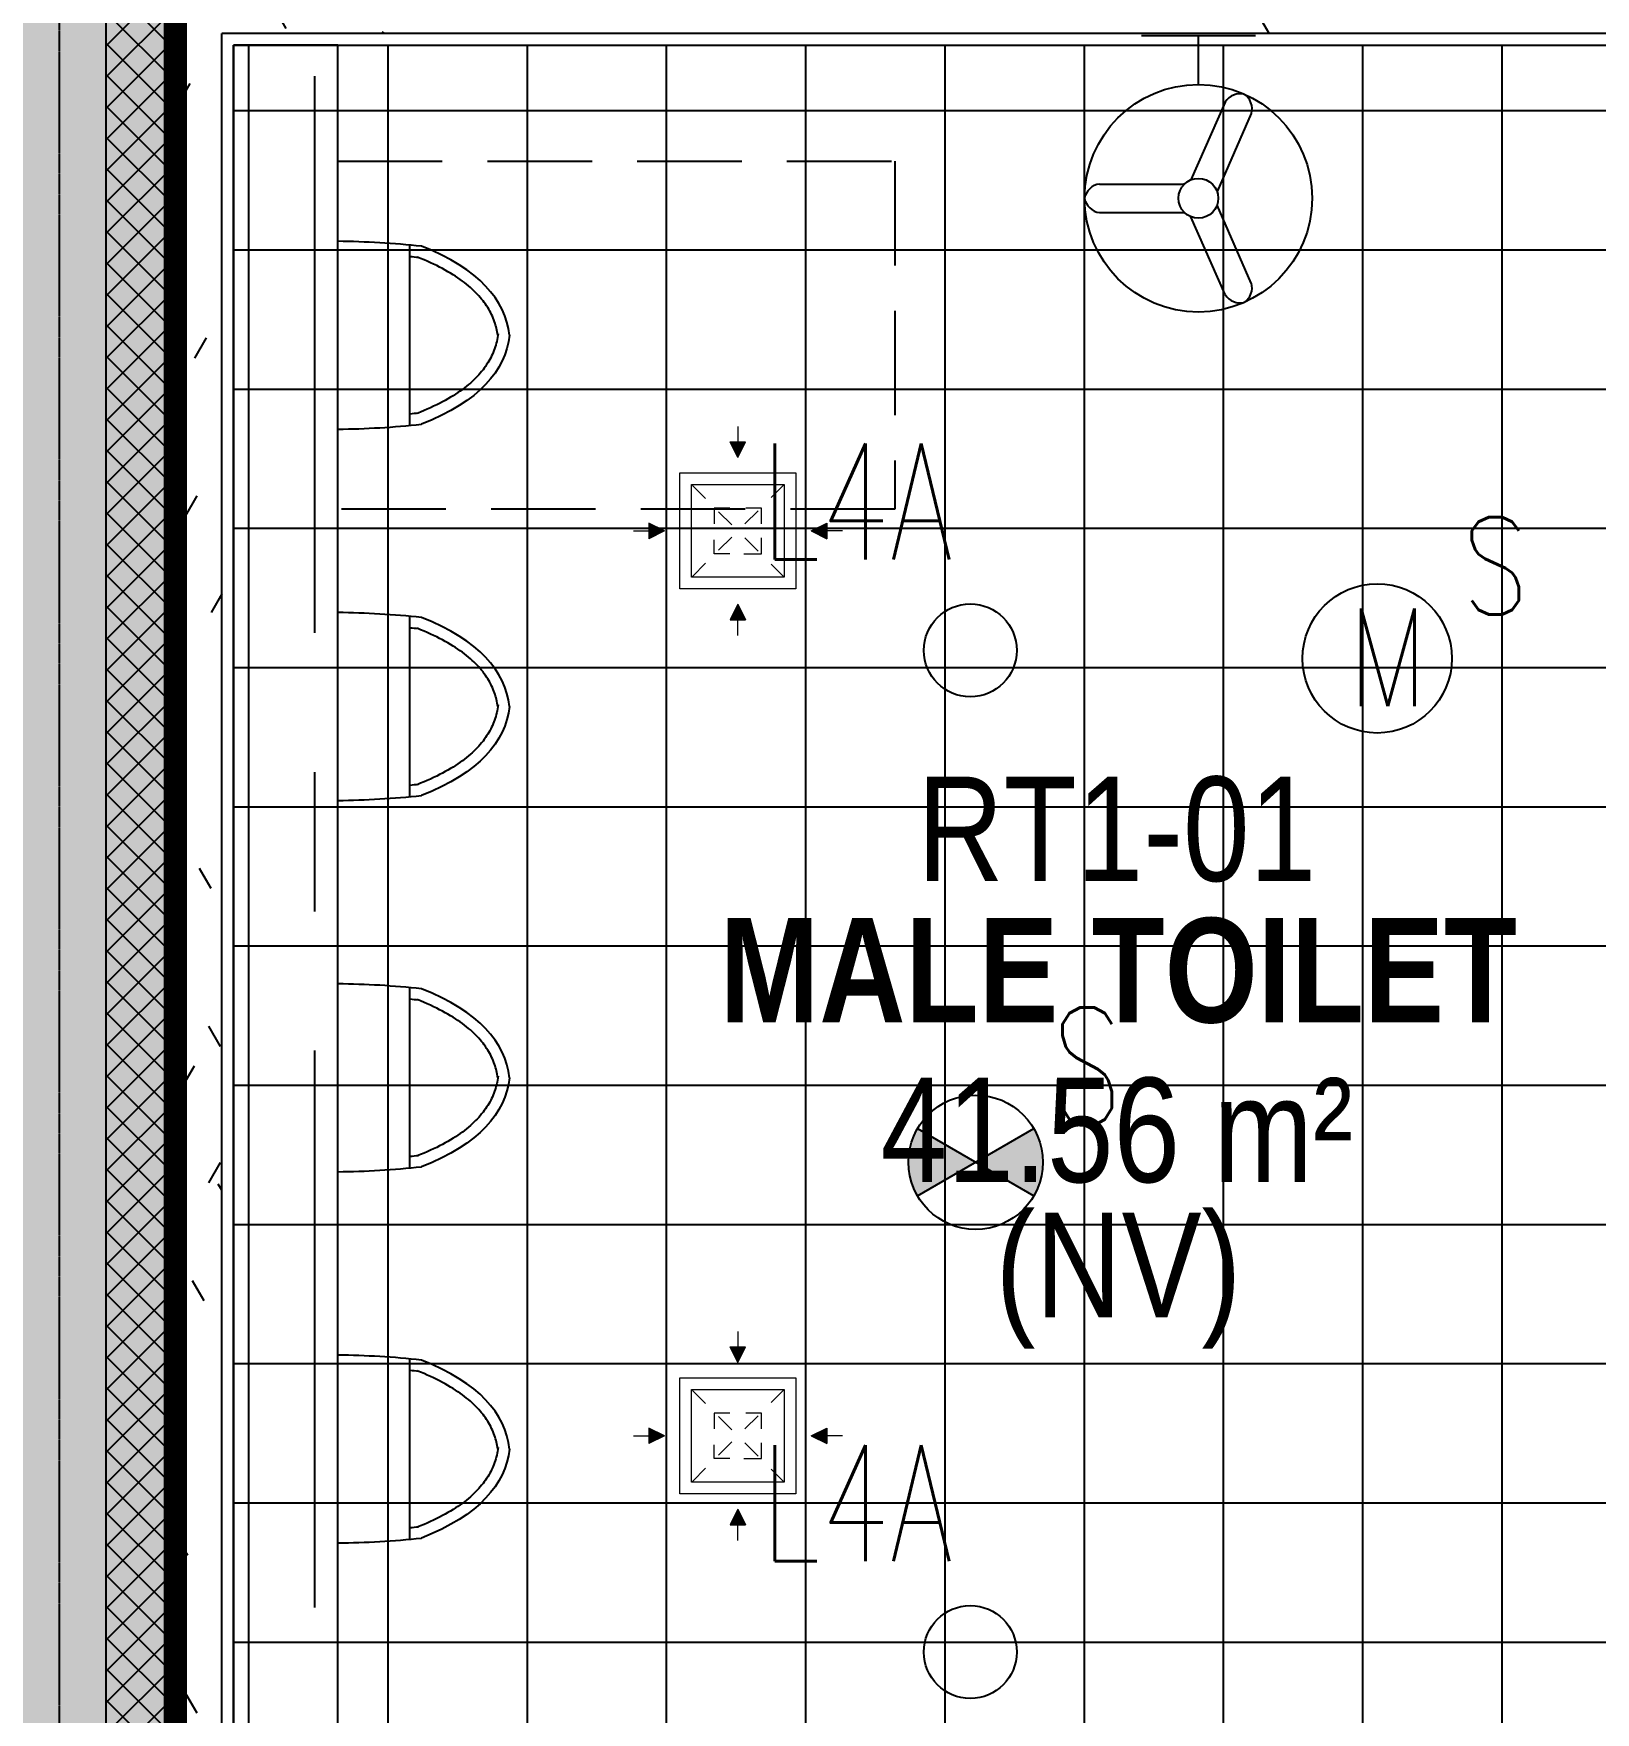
# Model space of a CAD drawing. Header units: millimetres. Extents: x -92759 to 184353, y -15225 to 86714.
# Drawn here: x -40939 to -37574, y 54174 to 57791 of the extents above; entities that cross this region are included whole.
import ezdxf

# ---------------------------------------------------------------- set-up
doc = ezdxf.new("R2010")
doc.units = ezdxf.units.MM
for name, pattern in [('Aligning Line', [3.2004, 1.6002, -1.6002]), ('Dash', [952.5, 476.25, -476.25]), ('HIDDEN', [0.375, 0.25, -0.125]), ('IDA - Grid Line', [2100, 1200, -300, 300, -300]), ('IDA - Hidden 065', [322.5, 225, -97.5])]:
    doc.linetypes.add(name, pattern=pattern)
for name, color, linetype in [('0-1', 9, 'Continuous'), ('A-_DETA----_E-2', 9, 'Continuous'), ('A-_FLORPATT_H-1', 9, 'Continuous'), ('A-_ROOMNAME_A', 8, 'Continuous'), ('A-_WALL----_E', 8, 'Continuous'), ('A-_WALL----_H-1', 9, 'Continuous'), ('A-_WALLPRTN_E', 8, 'Continuous'), ('A-PATT-CONC', 8, 'Continuous'), ('E-_LITG _ CKT -DB', 1, 'HIDDEN'), ('E-legend', 1, 'Continuous'), ('HF', 7, 'Continuous'), ('M-ACMV_FCU', 5, 'Continuous')]:
    doc.layers.add(name, color=color, linetype=linetype)
for name, color, linetype, true_color in [('A-_DETA----_E-3', 1, 'IDA - Hidden 065', 0xff0000), ('A-_DETA----_E-6', 7, 'Continuous', 0x969696), ('S-_ANOTGRID_E-1', 9, 'IDA - Grid Line', 0x808080)]:
    doc.layers.add(name, color=color, linetype=linetype, true_color=true_color)
doc.layers.add('HFI 9MM FPB', color=94, linetype='Continuous', lineweight=5)
doc.layers.add('M-ACMV_EAG', color=7, linetype='Continuous', lineweight=25, true_color=0x999900)
doc.styles.add('Arial Narrow_2', font='ARIALN.TTF', dxfattribs={"height": 225})
doc.styles.add('Arial Narrow_B_1', font='ARIALNB.TTF', dxfattribs={"height": 300})
doc.styles.add('Simplex', font='simplex_.ttf', dxfattribs={"width": 0.7, "height": 450})
doc.styles.add('T3', font='simplex.shx', dxfattribs={"width": 0.7, "height": 300})
pattern_1 = [(0, (-11870.95, 40538.29), (609.6, 152.4), [50.292, -406.908, 50.292, -406.908, -2438.4]), (0, (-11870.95, 40538.29), (609.6, 152.4), [-914.4, 50.292, -864.108, 50.292, -406.908, -1066.8]), (0, (-11870.95, 40538.29), (609.6, 152.4), [-2286, 50.292, -254.508, 50.292, -711.708]), (120, (-11642.35, 40614.49), (-436.7823, 451.7291), [50.292, -406.908, 50.292, -406.908, -2438.4]), (120, (-11642.35, 40614.49), (-436.7823, 451.7291), [-914.4, 50.292, -864.108, 50.292, -406.908, -1066.8]), (120, (-11642.35, 40614.49), (-436.7823, 451.7291), [-2286, 50.292, -254.508, 50.292, -711.708]), (240, (-11566.15, 40919.29), (-172.8177, -604.1291), [50.292, -406.908, 50.292, -406.908, -2438.4]), (240, (-11566.15, 40919.29), (-172.8177, -604.1291), [-914.4, 50.292, -864.108, 50.292, -406.908, -1066.8]), (240, (-11566.15, 40919.29), (-172.8177, -604.1291), [-2286, 50.292, -254.508, 50.292, -711.708])]

# ---------------------------------------------------------------- blocks, each defined once
blk = doc.blocks.new('A$Cb2bf8f38')
at = {"layer": 'A-_FLORPATT_H-1'}
h = blk.add_hatch(dxfattribs=at)
h.set_pattern_fill('FP_5', color=256, style=0, pattern_type=2)
h.set_pattern_definition([(270, (4525, 18025), (300, 2e-14), []), (0, (4525, 18025), (0, 300), [])])
h.paths.add_polyline_path([(4825, 13225), (5782.3, 13225), (5782.3, 13228), (5785.5, 13228), (5787, 13263), (5787.6, 13262), (5789.6, 13264.1), (5790.2, 13264.5), (5788.2, 13268.3), (5787.4, 13269), (5789.5, 13274.2), (5791.4, 13275), (5796.2, 13277.6), (5796.5, 13278.9), (5796.2, 13282), (5793.2, 13283.4), (5798.3, 13285.4), (5800, 13283.4), (5801.6, 13278.9), (5810.9, 13285.4), (5817.3, 13288), (5818.3, 13286.9), (5825, 13289.5), (5825, 13290), (6058.2, 13290), (6064, 13339.2), (6074.6, 13341.1), (6227.5, 13342), (6331.4, 13340.8), (6336.4, 13338.1), (6338.2, 13332.5), (6341.8, 13290), (6860, 13290), (6860, 13491), (6656.6, 13492.6), (6652.1, 13492.3), (6650.6, 13491.9), (6634.6, 13492.6), (6629.8, 13490.8), (6628.4, 13491.9), (6619.8, 13490.8), (6365.3, 13492.6), (6332.7, 13501), (6313.9, 13508.8), (6291.4, 13521.5), (6274.5, 13534.2), (6258.7, 13549.2), (6244.5, 13566.4), (6232.4, 13585.2), (6222.8, 13604.9), (6215.8, 13625.2), (6212.1, 13640.8), (6209.8, 13653.7), (6209.1, 13684.3), (6212.1, 13710), (6218, 13732.9), (6225.4, 13751.9), (6235.9, 13771.7), (6248.5, 13789.8), (6263.2, 13806.3), (6277.8, 13819.3), (6294.5, 13831.3), (6313.9, 13842), (6332, 13849.5), (6354.7, 13856), (6378.9, 13859.6), (6467.2, 13859.8), (6643.3, 13858.2), (6643.3, 13857), (6670.1, 13858.5), (6860, 13859), (6861.5, 13950), (6862, 13950), (6862, 13957.7), (6862, 13959), (6866.6, 13964.3), (6883, 13985.4), (6885.6, 13985.5), (6887.1, 13986), (6892.3, 13988), (6893.3, 13986.9), (6900, 13989.5), (6900, 13990), (6947, 13990), (6947, 13992.7), (6950, 13992.7), (6950, 14018.2), (6942, 14018.2), (6942, 14034), (6892, 14034), (6892, 14050), (6098.3, 14051.6), (6091.5, 14054.6), (6087.7, 14059.6), (6087.3, 14062.2), (6089.6, 14070.2), (6089.6, 14071.5), (6089.2, 14073.4), (6093, 14077), (6096.9, 14078.9), (6102.8, 14079.8), (6148, 14080), (6892, 14080), (6892, 14096), (6942, 14096), (6942, 14111.8), (6950, 14111.8), (6950, 14125), (7175, 14125), (7175, 16075), (4825, 16075), (4825, 13351.6)])
h.paths.add_polyline_path([(5825, 13262), (5825, 13264.4), (5820.1, 13262.8)])
h.paths.add_polyline_path([(5835.6, 13225), (6049.3, 13225), (6052.8, 13228.5), (6055.4, 13260), (5825, 13260.5), (5825, 13262), (5819.3, 13260), (5814.5, 13254.4), (5814.5, 13250), (5815.1, 13228), (5817.7, 13228), (5817.7, 13225), (5825, 13225)])
h.paths.add_polyline_path([(6875, 13225), (6950, 13225), (6950, 13257.3), (6947, 13257.3), (6947, 13260), (6344.6, 13258.6), (6347.7, 13228), (6350.7, 13225), (6661.6, 13225)])
h.paths.add_polyline_path([(5813.2, 13259.6), (5814.6, 13260.5), (5813.2, 13260)])
h.paths.add_polyline_path([(5825, 13267.5), (5824.6, 13270.9), (5822.5, 13269)])
h.paths.add_polyline_path([(5788.2, 13274.2), (5789.6, 13280.7), (5790.2, 13277.4), (5788.6, 13274.9)])
h.paths.add_polyline_path([(5805.4, 13281.1), (5806.9, 13281.7), (5804.7, 13281.2)])
h.paths.add_polyline_path([(6888.7, 13288.7), (6947, 13290), (6947, 13292.7), (6950, 13292.7), (6950, 13491.2), (6890, 13490.6), (6888.7, 13288.7)])
h.paths.add_polyline_path([(6106.3, 13341), (6086.6, 13341.5), (6099, 13341.1)])
h.paths.add_polyline_path([(6950, 13491.2), (6950, 13491.7), (6938, 13491.7)])
h.paths.add_polyline_path([(6750, 13857.5), (6750, 13858.3), (6750, 13857.5)])
h.paths.add_polyline_path([(6900, 13962), (6900, 13964.4), (6895.1, 13962.8)])
h.paths.add_polyline_path([(6887.2, 13954.9), (6888, 13959.5), (6889.5, 13960.7), (6886.7, 13963.1), (6884.6, 13957.9), (6885.9, 13955.2), (6886.7, 13955)])
h.paths.add_polyline_path([(6888, 13950), (6886.6, 13953), (6887.2, 13950), (6888, 13950)])
h.paths.add_polyline_path([(6910.9, 13858.6), (6950, 13859.8), (6950, 13957.3), (6947, 13957.3), (6947, 13960), (6900, 13960.5), (6900, 13962), (6894.3, 13960), (6889.5, 13954.3), (6889.7, 13950), (6890, 13950), (6890.1, 13859), (6910.6, 13858.6)])
h.paths.add_polyline_path([(6879.3, 13950), (6882.5, 13950), (6880.5, 13953.3), (6878.9, 13950)])
h.paths.add_polyline_path([(6900, 13967.5), (6900, 13971.1), (6897.5, 13969)])
h.paths.add_polyline_path([(6881.9, 13980.8), (6880.7, 13982.1), (6881.6, 13980.9)])
h.paths.add_polyline_path([(6092.6, 14062.2), (6090.6, 14065), (6089.6, 14066.2), (6087.8, 14065), (6091.8, 14062.7)])
h.paths.add_polyline_path([(4675, 15025), (4675, 16075), (2425, 16075), (2425, 15025), (2550, 15025), (2550, 16025), (2600, 16025), (2600, 15025), (4329.4, 15025)])
h.paths.add_polyline_path([(4800, 16075), (4800, 16100), (4700, 16100), (4700, 16075)])
h.paths.add_polyline_path([(5884.2, 16225), (7175, 16225), (7175, 18475), (5375, 18475), (5375, 18625), (7175, 18625), (7175, 19475), (6975, 19475), (6975, 20125), (7175, 20125), (7175, 23125), (5375, 23125), (5375, 23275), (7175, 23275), (7175, 25225), (2425, 25225), (2425, 20125), (2925, 20125), (2925, 19475), (2425, 19475), (2425, 17725), (3750, 17725), (3750, 17575), (2425, 17575), (2425, 16402), (3461, 16402), (3461, 16357), (2425, 16357), (2425, 16225), (5400, 16225)])
at = {"layer": 'A-_WALL----_H-1'}
h = blk.add_hatch(dxfattribs=at)
h.set_pattern_fill('FP_1', color=256, style=0, pattern_type=2)
h.set_pattern_definition(pattern_1)
h.paths.add_polyline_path([(2300, 25250), (7200, 25250), (7200, 25400), (2300, 25400)])
h = blk.add_hatch(dxfattribs=at)
h.set_pattern_fill('FP_1', color=256, style=0, pattern_type=2)
h.set_pattern_definition(pattern_1)
h.paths.add_polyline_path([(2300, 15000), (2400, 15000), (2400, 16325), (2300, 16325), (2300, 15025)])
h.paths.add_polyline_path([(2300, 17425), (2400, 17425), (2400, 19500), (2300, 19500), (2300, 18514.6)])
h.paths.add_polyline_path([(2400, 20100), (2400, 25250), (2300, 25250), (2300, 20100)])
at = {"layer": 'A-_DETA----_E-2'}
for p, q in [((2650, 25225), (2425, 25225)), ((2425, 25225), (2425, 20125)), ((2650, 25225), (2425, 25225)), ((2425, 25225), (2425, 20125)), ((2650, 25225), (2425, 25225)), ((2425, 25225), (2425, 20125)), ((2650, 20125), (2650, 25225)), ((2650, 20125), (2650, 25225)), ((2650, 20125), (2650, 25225)), ((2650, 20100), (2650, 25100)), ((2650, 24397.6), (2650, 24802.4)), ((2650, 24397.6), (2650, 24802.4)), ((2650, 24397.6), (2650, 24802.4)), ((2805, 24405.7), (2805, 24794.3)), ((2805, 24405.7), (2805, 24794.3)), ((2805, 24405.7), (2805, 24794.3)), ((2650, 23597.6), (2650, 24002.4)), ((2650, 23597.6), (2650, 24002.4)), ((2650, 23597.6), (2650, 24002.4)), ((2805, 23605.7), (2805, 23994.3)), ((2805, 23605.7), (2805, 23994.3)), ((2805, 23605.7), (2805, 23994.3)), ((2650, 22797.6), (2650, 23202.4)), ((2650, 22797.6), (2650, 23202.4)), ((2650, 22797.6), (2650, 23202.4)), ((2805, 22805.7), (2805, 23194.3)), ((2805, 22805.7), (2805, 23194.3)), ((2805, 22805.7), (2805, 23194.3)), ((2650, 21997.6), (2650, 22402.4)), ((2650, 21997.6), (2650, 22402.4)), ((2650, 21997.6), (2650, 22402.4)), ((2805, 22005.7), (2805, 22394.3)), ((2805, 22005.7), (2805, 22394.3)), ((2805, 22005.7), (2805, 22394.3))]:
    blk.add_line(p, q, dxfattribs=at)
for centre, radius, start, end in [((2629.4, 22924.9), 1877.6, 83.8664, 89.3707), ((2629.4, 22924.9), 1877.6, 83.8664, 89.3707), ((2629.4, 22924.9), 1877.6, 83.8664, 89.3707), ((2629.4, 22924.9), 1852.6, 83.9718, 84.5605), ((2629.4, 22924.9), 1852.6, 83.9718, 84.5605), ((2629.4, 22924.9), 1852.6, 83.9718, 84.5605), ((2629.4, 26275.1), 1852.6, 275.4395, 276.0282), ((2629.4, 26275.1), 1852.6, 275.4395, 276.0282), ((2629.4, 26275.1), 1852.6, 275.4395, 276.0282), ((2629.4, 26275.1), 1877.6, 270.6293, 276.1336), ((2629.4, 26275.1), 1877.6, 270.6293, 276.1336), ((2629.4, 26275.1), 1877.6, 270.6293, 276.1336), ((2629.4, 22124.9), 1877.6, 83.8664, 89.3707), ((2629.4, 22124.9), 1877.6, 83.8664, 89.3707), ((2629.4, 22124.9), 1877.6, 83.8664, 89.3707), ((2629.4, 22124.9), 1852.6, 83.9718, 84.5605), ((2629.4, 22124.9), 1852.6, 83.9718, 84.5605), ((2629.4, 22124.9), 1852.6, 83.9718, 84.5605), ((2629.4, 25475.1), 1852.6, 275.4395, 276.0282), ((2629.4, 25475.1), 1852.6, 275.4395, 276.0282), ((2629.4, 25475.1), 1852.6, 275.4395, 276.0282), ((2629.4, 25475.1), 1877.6, 270.6293, 276.1336), ((2629.4, 25475.1), 1877.6, 270.6293, 276.1336), ((2629.4, 25475.1), 1877.6, 270.6293, 276.1336), ((2629.4, 21324.9), 1877.6, 83.8664, 89.3707), ((2629.4, 21324.9), 1877.6, 83.8664, 89.3707), ((2629.4, 21324.9), 1877.6, 83.8664, 89.3707), ((2629.4, 21324.9), 1852.6, 83.9718, 84.5605), ((2629.4, 21324.9), 1852.6, 83.9718, 84.5605), ((2629.4, 21324.9), 1852.6, 83.9718, 84.5605), ((2629.4, 24675.1), 1852.6, 275.4395, 276.0282), ((2629.4, 24675.1), 1852.6, 275.4395, 276.0282), ((2629.4, 24675.1), 1852.6, 275.4395, 276.0282), ((2629.4, 24675.1), 1877.6, 270.6293, 276.1336), ((2629.4, 24675.1), 1877.6, 270.6293, 276.1336), ((2629.4, 24675.1), 1877.6, 270.6293, 276.1336), ((2629.4, 20524.9), 1877.6, 83.8664, 89.3707), ((2629.4, 20524.9), 1877.6, 83.8664, 89.3707), ((2629.4, 20524.9), 1877.6, 83.8664, 89.3707), ((2629.4, 20524.9), 1852.6, 83.9718, 84.5605), ((2629.4, 20524.9), 1852.6, 83.9718, 84.5605), ((2629.4, 20524.9), 1852.6, 83.9718, 84.5605), ((2629.4, 23875.1), 1852.6, 275.4395, 276.0282), ((2629.4, 23875.1), 1852.6, 275.4395, 276.0282), ((2629.4, 23875.1), 1852.6, 275.4395, 276.0282), ((2629.4, 23875.1), 1877.6, 270.6293, 276.1336), ((2629.4, 23875.1), 1877.6, 270.6293, 276.1336), ((2629.4, 23875.1), 1877.6, 270.6293, 276.1336)]:
    blk.add_arc(centre, radius, start, end, dxfattribs=at)
for points in [[(3020, 24600), (3009.5, 24677), (2956.1, 24741.9), (2830, 24791.8)], [(3020, 24600), (3009.5, 24677), (2956.1, 24741.9), (2830, 24791.8)], [(3020, 24600), (3009.5, 24677), (2956.1, 24741.9), (2830, 24791.8)], [(3020, 24600), (3009.5, 24523), (2956.1, 24458.1), (2830, 24408.2)], [(3020, 24600), (3009.5, 24523), (2956.1, 24458.1), (2830, 24408.2)], [(3020, 24600), (3009.5, 24523), (2956.1, 24458.1), (2830, 24408.2)], [(3020, 23800), (3009.5, 23877), (2956.1, 23941.9), (2830, 23991.8)], [(3020, 23800), (3009.5, 23877), (2956.1, 23941.9), (2830, 23991.8)], [(3020, 23800), (3009.5, 23877), (2956.1, 23941.9), (2830, 23991.8)], [(3020, 23800), (3009.5, 23723), (2956.1, 23658.1), (2830, 23608.2)], [(3020, 23800), (3009.5, 23723), (2956.1, 23658.1), (2830, 23608.2)], [(3020, 23800), (3009.5, 23723), (2956.1, 23658.1), (2830, 23608.2)], [(3020, 23000), (3009.5, 23077), (2956.1, 23141.9), (2830, 23191.8)], [(3020, 23000), (3009.5, 23077), (2956.1, 23141.9), (2830, 23191.8)], [(3020, 23000), (3009.5, 23077), (2956.1, 23141.9), (2830, 23191.8)], [(3020, 23000), (3009.5, 22923), (2956.1, 22858.1), (2830, 22808.2)], [(3020, 23000), (3009.5, 22923), (2956.1, 22858.1), (2830, 22808.2)], [(3020, 23000), (3009.5, 22923), (2956.1, 22858.1), (2830, 22808.2)], [(3020, 22200), (3009.5, 22277), (2956.1, 22341.9), (2830, 22391.8)], [(3020, 22200), (3009.5, 22277), (2956.1, 22341.9), (2830, 22391.8)], [(3020, 22200), (3009.5, 22277), (2956.1, 22341.9), (2830, 22391.8)], [(3020, 22200), (3009.5, 22123), (2956.1, 22058.1), (2830, 22008.2)], [(3020, 22200), (3009.5, 22123), (2956.1, 22058.1), (2830, 22008.2)], [(3020, 22200), (3009.5, 22123), (2956.1, 22058.1), (2830, 22008.2)]]:
    blk.add_open_spline(points, degree=3, dxfattribs=at)
for points, knots in [([(2994.7, 24600), (2993.2, 24610.1), (2988.1, 24630.5), (2974.2, 24659.9), (2951.8, 24689), (2909.3, 24726.4), (2861.3, 24752.5), (2820.8, 24768.5)], [0.0054531, 0.0054531, 0.0054531, 0.0054531, 0.0545115, 0.109023, 0.1635345, 0.218046, 0.327069, 0.327069, 0.327069, 0.327069]), ([(2994.7, 24600), (2993.2, 24610.1), (2988.1, 24630.5), (2974.2, 24659.9), (2951.8, 24689), (2909.3, 24726.4), (2861.3, 24752.5), (2820.8, 24768.5)], [0.0054531, 0.0054531, 0.0054531, 0.0054531, 0.0545115, 0.109023, 0.1635345, 0.218046, 0.327069, 0.327069, 0.327069, 0.327069]), ([(2994.7, 24600), (2993.2, 24610.1), (2988.1, 24630.5), (2974.2, 24659.9), (2951.8, 24689), (2909.3, 24726.4), (2861.3, 24752.5), (2820.8, 24768.5)], [0.0054531, 0.0054531, 0.0054531, 0.0054531, 0.0545115, 0.109023, 0.1635345, 0.218046, 0.327069, 0.327069, 0.327069, 0.327069]), ([(2995.2, 24603.4), (2993.7, 24592.1), (2988.6, 24570.5), (2974.2, 24540.1), (2951.8, 24511), (2909.3, 24473.6), (2861.3, 24447.5), (2820.8, 24431.5)], [0, 0, 0, 0, 0.0545115, 0.109023, 0.1635345, 0.218046, 0.327069, 0.327069, 0.327069, 0.327069]), ([(2995.2, 24603.4), (2993.7, 24592.1), (2988.6, 24570.5), (2974.2, 24540.1), (2951.8, 24511), (2909.3, 24473.6), (2861.3, 24447.5), (2820.8, 24431.5)], [0, 0, 0, 0, 0.0545115, 0.109023, 0.1635345, 0.218046, 0.327069, 0.327069, 0.327069, 0.327069]), ([(2995.2, 24603.4), (2993.7, 24592.1), (2988.6, 24570.5), (2974.2, 24540.1), (2951.8, 24511), (2909.3, 24473.6), (2861.3, 24447.5), (2820.8, 24431.5)], [0, 0, 0, 0, 0.0545115, 0.109023, 0.1635345, 0.218046, 0.327069, 0.327069, 0.327069, 0.327069]), ([(2994.7, 23800), (2993.2, 23810.1), (2988.1, 23830.5), (2974.2, 23859.9), (2951.8, 23889), (2909.3, 23926.4), (2861.3, 23952.5), (2820.8, 23968.5)], [0.0054531, 0.0054531, 0.0054531, 0.0054531, 0.0545115, 0.109023, 0.1635345, 0.218046, 0.327069, 0.327069, 0.327069, 0.327069]), ([(2994.7, 23800), (2993.2, 23810.1), (2988.1, 23830.5), (2974.2, 23859.9), (2951.8, 23889), (2909.3, 23926.4), (2861.3, 23952.5), (2820.8, 23968.5)], [0.0054531, 0.0054531, 0.0054531, 0.0054531, 0.0545115, 0.109023, 0.1635345, 0.218046, 0.327069, 0.327069, 0.327069, 0.327069]), ([(2994.7, 23800), (2993.2, 23810.1), (2988.1, 23830.5), (2974.2, 23859.9), (2951.8, 23889), (2909.3, 23926.4), (2861.3, 23952.5), (2820.8, 23968.5)], [0.0054531, 0.0054531, 0.0054531, 0.0054531, 0.0545115, 0.109023, 0.1635345, 0.218046, 0.327069, 0.327069, 0.327069, 0.327069]), ([(2995.2, 23803.4), (2993.7, 23792.1), (2988.6, 23770.5), (2974.2, 23740.1), (2951.8, 23711), (2909.3, 23673.6), (2861.3, 23647.5), (2820.8, 23631.5)], [0, 0, 0, 0, 0.0545115, 0.109023, 0.1635345, 0.218046, 0.327069, 0.327069, 0.327069, 0.327069]), ([(2995.2, 23803.4), (2993.7, 23792.1), (2988.6, 23770.5), (2974.2, 23740.1), (2951.8, 23711), (2909.3, 23673.6), (2861.3, 23647.5), (2820.8, 23631.5)], [0, 0, 0, 0, 0.0545115, 0.109023, 0.1635345, 0.218046, 0.327069, 0.327069, 0.327069, 0.327069]), ([(2995.2, 23803.4), (2993.7, 23792.1), (2988.6, 23770.5), (2974.2, 23740.1), (2951.8, 23711), (2909.3, 23673.6), (2861.3, 23647.5), (2820.8, 23631.5)], [0, 0, 0, 0, 0.0545115, 0.109023, 0.1635345, 0.218046, 0.327069, 0.327069, 0.327069, 0.327069]), ([(2994.7, 23000), (2993.2, 23010.1), (2988.1, 23030.5), (2974.2, 23059.9), (2951.8, 23089), (2909.3, 23126.4), (2861.3, 23152.5), (2820.8, 23168.5)], [0.0054531, 0.0054531, 0.0054531, 0.0054531, 0.0545115, 0.109023, 0.1635345, 0.218046, 0.327069, 0.327069, 0.327069, 0.327069]), ([(2994.7, 23000), (2993.2, 23010.1), (2988.1, 23030.5), (2974.2, 23059.9), (2951.8, 23089), (2909.3, 23126.4), (2861.3, 23152.5), (2820.8, 23168.5)], [0.0054531, 0.0054531, 0.0054531, 0.0054531, 0.0545115, 0.109023, 0.1635345, 0.218046, 0.327069, 0.327069, 0.327069, 0.327069]), ([(2994.7, 23000), (2993.2, 23010.1), (2988.1, 23030.5), (2974.2, 23059.9), (2951.8, 23089), (2909.3, 23126.4), (2861.3, 23152.5), (2820.8, 23168.5)], [0.0054531, 0.0054531, 0.0054531, 0.0054531, 0.0545115, 0.109023, 0.1635345, 0.218046, 0.327069, 0.327069, 0.327069, 0.327069]), ([(2995.2, 23003.4), (2993.7, 22992.1), (2988.6, 22970.5), (2974.2, 22940.1), (2951.8, 22911), (2909.3, 22873.6), (2861.3, 22847.5), (2820.8, 22831.5)], [0, 0, 0, 0, 0.0545115, 0.109023, 0.1635345, 0.218046, 0.327069, 0.327069, 0.327069, 0.327069]), ([(2995.2, 23003.4), (2993.7, 22992.1), (2988.6, 22970.5), (2974.2, 22940.1), (2951.8, 22911), (2909.3, 22873.6), (2861.3, 22847.5), (2820.8, 22831.5)], [0, 0, 0, 0, 0.0545115, 0.109023, 0.1635345, 0.218046, 0.327069, 0.327069, 0.327069, 0.327069]), ([(2995.2, 23003.4), (2993.7, 22992.1), (2988.6, 22970.5), (2974.2, 22940.1), (2951.8, 22911), (2909.3, 22873.6), (2861.3, 22847.5), (2820.8, 22831.5)], [0, 0, 0, 0, 0.0545115, 0.109023, 0.1635345, 0.218046, 0.327069, 0.327069, 0.327069, 0.327069]), ([(2994.7, 22200), (2993.2, 22210.1), (2988.1, 22230.5), (2974.2, 22259.9), (2951.8, 22289), (2909.3, 22326.4), (2861.3, 22352.5), (2820.8, 22368.5)], [0.0054531, 0.0054531, 0.0054531, 0.0054531, 0.0545115, 0.109023, 0.1635345, 0.218046, 0.327069, 0.327069, 0.327069, 0.327069]), ([(2994.7, 22200), (2993.2, 22210.1), (2988.1, 22230.5), (2974.2, 22259.9), (2951.8, 22289), (2909.3, 22326.4), (2861.3, 22352.5), (2820.8, 22368.5)], [0.0054531, 0.0054531, 0.0054531, 0.0054531, 0.0545115, 0.109023, 0.1635345, 0.218046, 0.327069, 0.327069, 0.327069, 0.327069]), ([(2994.7, 22200), (2993.2, 22210.1), (2988.1, 22230.5), (2974.2, 22259.9), (2951.8, 22289), (2909.3, 22326.4), (2861.3, 22352.5), (2820.8, 22368.5)], [0.0054531, 0.0054531, 0.0054531, 0.0054531, 0.0545115, 0.109023, 0.1635345, 0.218046, 0.327069, 0.327069, 0.327069, 0.327069]), ([(2995.2, 22203.4), (2993.7, 22192.1), (2988.6, 22170.5), (2974.2, 22140.1), (2951.8, 22111), (2909.3, 22073.6), (2861.3, 22047.5), (2820.8, 22031.5)], [0, 0, 0, 0, 0.0545115, 0.109023, 0.1635345, 0.218046, 0.327069, 0.327069, 0.327069, 0.327069]), ([(2995.2, 22203.4), (2993.7, 22192.1), (2988.6, 22170.5), (2974.2, 22140.1), (2951.8, 22111), (2909.3, 22073.6), (2861.3, 22047.5), (2820.8, 22031.5)], [0, 0, 0, 0, 0.0545115, 0.109023, 0.1635345, 0.218046, 0.327069, 0.327069, 0.327069, 0.327069]), ([(2995.2, 22203.4), (2993.7, 22192.1), (2988.6, 22170.5), (2974.2, 22140.1), (2951.8, 22111), (2909.3, 22073.6), (2861.3, 22047.5), (2820.8, 22031.5)], [0, 0, 0, 0, 0.0545115, 0.109023, 0.1635345, 0.218046, 0.327069, 0.327069, 0.327069, 0.327069])]:
    blk.add_open_spline(points, degree=3, knots=knots, dxfattribs=at)
at = {"layer": 'A-_DETA----_E-3'}
for p, q in [((2650, 24975), (3850, 24975)), ((2650, 24225), (2650, 24975)), ((2650, 24225), (2650, 24975)), ((2650, 24975), (3850, 24975)), ((3850, 24975), (3850, 24225)), ((3850, 24975), (3850, 24225)), ((3850, 24225), (2650, 24225)), ((3850, 24225), (2650, 24225))]:
    blk.add_line(p, q, dxfattribs=at)
at = {"layer": 'A-_DETA----_E-6'}
for p, q in [((2650, 25225), (2425, 25225)), ((2425, 25225), (2425, 20125)), ((2650, 20125), (2650, 25225)), ((2650, 24397.6), (2650, 24802.4)), ((2805, 24405.7), (2805, 24794.3)), ((2650, 23597.6), (2650, 24002.4)), ((2805, 23605.7), (2805, 23994.3)), ((2650, 22797.6), (2650, 23202.4)), ((2805, 22805.7), (2805, 23194.3)), ((2650, 21997.6), (2650, 22402.4)), ((2805, 22005.7), (2805, 22394.3))]:
    blk.add_line(p, q, dxfattribs=at)
for centre, radius, start, end in [((2629.4, 22924.9), 1877.6, 83.8664, 89.3707), ((2629.4, 22924.9), 1852.6, 83.9718, 84.5605), ((2629.4, 26275.1), 1852.6, 275.4395, 276.0282), ((2629.4, 26275.1), 1877.6, 270.6293, 276.1336), ((2629.4, 22124.9), 1877.6, 83.8664, 89.3707), ((2629.4, 22124.9), 1852.6, 83.9718, 84.5605), ((2629.4, 25475.1), 1852.6, 275.4395, 276.0282), ((2629.4, 25475.1), 1877.6, 270.6293, 276.1336), ((2629.4, 21324.9), 1877.6, 83.8664, 89.3707), ((2629.4, 21324.9), 1852.6, 83.9718, 84.5605), ((2629.4, 24675.1), 1852.6, 275.4395, 276.0282), ((2629.4, 24675.1), 1877.6, 270.6293, 276.1336), ((2629.4, 20524.9), 1877.6, 83.8664, 89.3707), ((2629.4, 20524.9), 1852.6, 83.9718, 84.5605), ((2629.4, 23875.1), 1852.6, 275.4395, 276.0282), ((2629.4, 23875.1), 1877.6, 270.6293, 276.1336)]:
    blk.add_arc(centre, radius, start, end, dxfattribs=at)
for points in [[(3020, 24600), (3009.5, 24677), (2956.1, 24741.9), (2830, 24791.8)], [(3020, 24600), (3009.5, 24523), (2956.1, 24458.1), (2830, 24408.2)], [(3020, 23800), (3009.5, 23877), (2956.1, 23941.9), (2830, 23991.8)], [(3020, 23800), (3009.5, 23723), (2956.1, 23658.1), (2830, 23608.2)], [(3020, 23000), (3009.5, 23077), (2956.1, 23141.9), (2830, 23191.8)], [(3020, 23000), (3009.5, 22923), (2956.1, 22858.1), (2830, 22808.2)], [(3020, 22200), (3009.5, 22277), (2956.1, 22341.9), (2830, 22391.8)], [(3020, 22200), (3009.5, 22123), (2956.1, 22058.1), (2830, 22008.2)]]:
    blk.add_open_spline(points, degree=3, dxfattribs=at)
for points, knots in [([(2994.7, 24600), (2993.2, 24610.1), (2988.1, 24630.5), (2974.2, 24659.9), (2951.8, 24689), (2909.3, 24726.4), (2861.3, 24752.5), (2820.8, 24768.5)], [0.0054531, 0.0054531, 0.0054531, 0.0054531, 0.0545115, 0.109023, 0.1635345, 0.218046, 0.327069, 0.327069, 0.327069, 0.327069]), ([(2995.2, 24603.4), (2993.7, 24592.1), (2988.6, 24570.5), (2974.2, 24540.1), (2951.8, 24511), (2909.3, 24473.6), (2861.3, 24447.5), (2820.8, 24431.5)], [0, 0, 0, 0, 0.0545115, 0.109023, 0.1635345, 0.218046, 0.327069, 0.327069, 0.327069, 0.327069]), ([(2994.7, 23800), (2993.2, 23810.1), (2988.1, 23830.5), (2974.2, 23859.9), (2951.8, 23889), (2909.3, 23926.4), (2861.3, 23952.5), (2820.8, 23968.5)], [0.0054531, 0.0054531, 0.0054531, 0.0054531, 0.0545115, 0.109023, 0.1635345, 0.218046, 0.327069, 0.327069, 0.327069, 0.327069]), ([(2995.2, 23803.4), (2993.7, 23792.1), (2988.6, 23770.5), (2974.2, 23740.1), (2951.8, 23711), (2909.3, 23673.6), (2861.3, 23647.5), (2820.8, 23631.5)], [0, 0, 0, 0, 0.0545115, 0.109023, 0.1635345, 0.218046, 0.327069, 0.327069, 0.327069, 0.327069]), ([(2994.7, 23000), (2993.2, 23010.1), (2988.1, 23030.5), (2974.2, 23059.9), (2951.8, 23089), (2909.3, 23126.4), (2861.3, 23152.5), (2820.8, 23168.5)], [0.0054531, 0.0054531, 0.0054531, 0.0054531, 0.0545115, 0.109023, 0.1635345, 0.218046, 0.327069, 0.327069, 0.327069, 0.327069]), ([(2995.2, 23003.4), (2993.7, 22992.1), (2988.6, 22970.5), (2974.2, 22940.1), (2951.8, 22911), (2909.3, 22873.6), (2861.3, 22847.5), (2820.8, 22831.5)], [0, 0, 0, 0, 0.0545115, 0.109023, 0.1635345, 0.218046, 0.327069, 0.327069, 0.327069, 0.327069]), ([(2994.7, 22200), (2993.2, 22210.1), (2988.1, 22230.5), (2974.2, 22259.9), (2951.8, 22289), (2909.3, 22326.4), (2861.3, 22352.5), (2820.8, 22368.5)], [0.0054531, 0.0054531, 0.0054531, 0.0054531, 0.0545115, 0.109023, 0.1635345, 0.218046, 0.327069, 0.327069, 0.327069, 0.327069]), ([(2995.2, 22203.4), (2993.7, 22192.1), (2988.6, 22170.5), (2974.2, 22140.1), (2951.8, 22111), (2909.3, 22073.6), (2861.3, 22047.5), (2820.8, 22031.5)], [0, 0, 0, 0, 0.0545115, 0.109023, 0.1635345, 0.218046, 0.327069, 0.327069, 0.327069, 0.327069])]:
    blk.add_open_spline(points, degree=3, knots=knots, dxfattribs=at)
at = {"layer": 'A-_WALL----_E'}
for p in [(7175, 25250), (2400, 20100)]:
    blk.add_line(p, (2400, 25250), dxfattribs=at)
at = {"layer": 'A-_WALLPRTN_E'}
for p, q in [((2300, 25400), (2300, 20100)), ((2425, 25225), (7175, 25225)), ((2425, 20125), (2425, 25225))]:
    blk.add_line(p, q, dxfattribs=at)
at = {"layer": 'S-_ANOTGRID_E-1'}
blk.add_line((2600, -20141.4), (2600, 53272.8), dxfattribs=at)
at = {"layer": 'A-_ROOMNAME_A', "char_height": 225, "attachment_point": 1}
for s, insert, width, style in [('RT1-01', (3898.2, 23648.9), 1070.253, 'Arial Narrow_2'), ('MALE TOILET', (3472.2, 23344.2), 2104.43, 'Arial Narrow_B_1'), ('41.56 m²', (3819.4, 23000.1), 1262.658, 'Arial Narrow_2'), ('(NV)', (4066.9, 22709.1), 661.392, 'Arial Narrow_2')]:
    blk.add_mtext(s, dxfattribs=dict(at, insert=insert, width=width, style=style))
blk = doc.blocks.new('RCP_B8L1')
at = {"layer": 'A-PATT-CONC'}
h = blk.add_hatch(dxfattribs=at)
h.set_pattern_fill('ANSI37', color=256, scale=15)
h.set_pattern_definition([(45, (-200000, 500000), (-33.67596, 33.67596), []), (135, (-200000, 500000), (-33.67596, -33.67596), [])])
h.paths.add_polyline_path([(14020.95033, 474361.70958), (14170.95033, 474361.70958), (14170.95033, 485911.70958), (14020.95033, 485911.70958)])
at = {"layer": 'HFI 9MM FPB'}
h = blk.add_hatch(dxfattribs=at)
h.set_pattern_fill('ANSI33', color=256, scale=50)
h.paths.add_polyline_path([(3420.95034, 503711.71507), (3420.95034, 499961.70958), (14170.95033, 499961.70958), (14170.95033, 498786.70958), (14170.95033, 496961.70958), (14620.95033, 496961.70958), (14620.95033, 495861.70958), (14170.95033, 495861.70958), (14170.95033, 487961.70958), (14770.95033, 487961.70958), (14770.95033, 488411.70958), (17420.95033, 488411.70958), (17420.95033, 489484.4), (17420.95033, 489561.70958), (19070.95033, 489561.70958), (19070.95033, 488561.70958), (18870.95033, 488561.70958), (18870.95033, 487961.70958), (19070.95033, 487961.70958), (19070.95033, 485386.70958), (15770.95033, 485386.70958), (15770.95033, 486036.70958), (14170.95033, 486036.70958), (14170.95033, 474361.70958), (16695.95033, 474361.70958), (16695.95033, 472561.70958), (14827.95033, 472561.70958), (14827.95033, 472661.70958), (14170.95033, 472661.70958), (14170.95033, 456911.7134), (11460.95032, 456911.7134), (11460.95032, 457661.70958), (7770.95034, 457661.70958), (7770.95034, 457211.70958), (3170.94439, 457211.70958), (3170.94439, 464761.70958), (-2529.04966, 464761.70958), (-2529.04966, 475336.70958), (5770.95034, 475336.70958), (5770.95034, 465361.70958), (12071.95033, 465361.70958), (12071.95033, 486011.70958), (3321.95033, 486011.70958), (3321.95033, 497561.70958), (-2879.04966, 497561.70958), (-2879.04966, 499961.70958), (1920.95034, 499961.70958), (1920.95034, 503711.71507), (2120.95034, 503711.71507)])
h.paths.add_polyline_path([(13420.95033, 497861.70958), (13420.95033, 457661.70958), (12820.95033, 457661.70958), (12820.95033, 497861.70958), (-2178.96619, 497861.70958), (-2178.96619, 499661.70958), (13420.95033, 499661.70958)], flags=16)
h.paths.add_polyline_path([(12070.95033, 496961.70958), (3671.95033, 496961.70959), (3671.95033, 486161.70959), (12070.95033, 486161.70958)], flags=16)
h.paths.add_polyline_path([(15120.95033, 488099.20958), (15120.95033, 486299.20958), (16320.95033, 486299.20958), (16320.95033, 485699.20958), (18720.95033, 485699.20958), (18720.95033, 488099.20958)], flags=16)
h.paths.add_polyline_path([(8070.95034, 463261.70958), (11870.95034, 463261.70958), (11870.95034, 459461.70958), (8070.95034, 459461.70958)], flags=0)
h.paths.add_polyline_path([(7920.95034, 463411.70958), (12020.95034, 463411.70958), (12020.95034, 459311.70958), (7920.95034, 459311.70958)], flags=16)
h.paths.add_polyline_path([(-1979.04966, 474849.20967), (5220.95034, 474849.20967), (5220.95034, 465249.22398), (-1979.04966, 465249.22398)], flags=16)
h.paths.add_polyline_path([(-2529.04966, 467793.20229), (-2529.04966, 464761.70958), (3170.94439, 464761.70958), (3170.94439, 457211.70958), (7770.95034, 457211.70958), (7770.95034, 457661.70958), (11460.95032, 457661.70958), (11460.95032, 456911.7134), (14170.95033, 456911.7134), (14170.95033, 472661.70958), (14020.95033, 472661.70958), (14020.95033, 457061.70958), (11610.95032, 457061.70958), (11610.95032, 457811.70958), (7620.95034, 457811.70958), (7620.95034, 457361.70958), (3320.94439, 457361.70958), (3320.94439, 464911.70958), (-2379.04966, 464911.70958), (-2379.04966, 467793.20229), (-2379.04966, 475186.70967), (5620.95034, 475186.70967), (5620.95034, 465211.72398), (12220.95033, 465211.72398), (12220.95033, 486011.70958), (12070.95033, 486011.70958), (12070.95033, 465361.72398), (5770.95034, 465361.72398), (5770.95034, 475336.70967), (-2529.04966, 475336.70967)], flags=16)
at = {"layer": 'HF'}
blk.add_lwpolyline([(14170.95033, 495861.70958), (14170.95033, 487961.70958), (14770.95033, 487961.70958), (14770.95033, 488411.70958), (17420.95033, 488411.70958), (17420.95033, 489484.4), (17420.95033, 489561.70958), (19070.95033, 489561.70958), (19070.95033, 488561.70958), (18870.95033, 488561.70958), (18870.95033, 487961.70958), (19070.95033, 487961.70958), (19070.95033, 485386.70958), (15770.95033, 485386.70958), (15770.95033, 486036.70958), (14170.95033, 486036.70958), (14170.95033, 474361.70958), (16695.95033, 474361.70958), (16695.95033, 472561.70958), (14827.95033, 472561.70958), (14827.95033, 472661.70958), (14170.95033, 472661.70958), (14170.95033, 456911.7134)], dxfattribs=at)
at = {"layer": 'HF', "linetype": 'Dash', "ltscale": 0.0005}
blk.add_lwpolyline([(14020.95033, 474361.70958), (13920.95033, 474361.70958), (13920.95033, 485911.70958), (14020.95033, 485911.70958)], dxfattribs=at)
at = {"layer": 'HF'}
blk.add_lwpolyline([(14020.95033, 474361.70958), (14170.95033, 474361.70958), (14170.95033, 485911.70958), (14020.95033, 485911.70958)], close=True, dxfattribs=at)
blk = doc.blocks.new('Motion Sensor (S)')
at = {"layer": 'E-legend', "lineweight": 25}
blk.add_circle((-440375.5, 366574.2), 160.8, dxfattribs=at)
at = {"layer": 'E-legend', "lineweight": 13, "style": 'T3', "width": 0.8}
blk.add_text('S', height=210.1, dxfattribs=at).set_placement((-440193, 366668.7))
at = {"layer": 'E-legend', "lineweight": 25, "style": 'T3', "width": 0.8}
blk.add_text('M', height=210.1, dxfattribs=at).set_placement((-440439, 366471.4))
blk = doc.blocks.new('wall fan - 400mm')
at = {"layer": 'E-legend', "lineweight": 25}
for p, q in [((-440433.1, 372260.2), (-440359.3, 372092.5)), ((-440489.5, 372235.3), (-440415.7, 372067.6)), ((-440162.4, 372083.6), (-440345.6, 372083.6)), ((-440489.5, 371870.1), (-440415.7, 372037.9)), ((-440433.1, 371845.3), (-440359.3, 372013)), ((-440162.4, 372021.9), (-440345.6, 372021.9)), ((-440375.5, 371807.6), (-440375.5, 371702.6)), ((-440498.3, 371702.6), (-440252.6, 371702.6))]:
    blk.add_line(p, q, dxfattribs=at)
for radius in [245.1, 42.9]:
    blk.add_circle((-440375.5, 372052.7), radius, dxfattribs=at)
for centre, start, end in [((-440453.5, 372245.8), 123.5639, 196.2142), ((-440465.2, 372240.7), 31.3114, 103.9618), ((-440369.1, 372089.7), 187.5486, 190.5247), ((-440338.5, 372046.4), 97.5486, 100.5247), ((-440381.9, 372089.7), 349.4753, 352.4514), ((-440167.3, 372046.4), 9.8011, 82.4514), ((-440167.3, 372059.1), 277.5486, 350.1989), ((-440369.1, 372015.7), 169.4753, 172.4514), ((-440338.5, 372059.1), 259.4753, 262.4514), ((-440381.9, 372015.7), 7.5486, 10.5247), ((-440453.5, 371859.7), 163.7858, 236.4361), ((-440465.2, 371864.8), 256.0382, 328.6886)]:
    blk.add_arc(centre, 37.5, start, end, dxfattribs=at)
blk = doc.blocks.new('E1S')
at = {"layer": 'E-legend', "lineweight": 25}
h = blk.add_hatch(color=256, dxfattribs=at)
h.dxf.hatch_style = 1
h.paths.add_polyline_path([(-440375.5, 383969.3), (-440500.9, 384041.7, 0.131652), (-440520.3, 383969.3, 0.131652), (-440500.9, 383896.9)])
h = blk.add_hatch(color=256, dxfattribs=at)
h.dxf.hatch_style = 1
h.paths.add_polyline_path([(-440250.1, 384041.7), (-440375.5, 383969.3), (-440250.1, 383896.9, 0.131652), (-440230.7, 383969.3, 0.131652)])
for p, q in [((-440500.9, 384041.7), (-440250.1, 383896.9)), ((-440500.9, 383896.9), (-440250.1, 384041.7))]:
    blk.add_line(p, q, dxfattribs=at)
blk.add_circle((-440375.5, 383969.3), 144.8, dxfattribs=at)
at = {"layer": 'E-legend', "lineweight": 18, "style": 'T3', "width": 0.7}
blk.add_text('S', height=253.4, rotation=359.9998, dxfattribs=at).set_placement((-440211.3, 384049.4))
blk = doc.blocks.new('A$Cccd3aec5')
at = {"layer": 'E-legend', "lineweight": 25}
blk.add_circle((791.8, 170.3), 100, dxfattribs=at)
at = {"layer": 'E-legend', "lineweight": 25, "style": 'Simplex', "width": 0.7}
blk.add_text('L4A', height=250, dxfattribs=at).set_placement((341, 366))
blk = doc.blocks.new('EL_B8_L1_R4')
at = {"color": 6, "linetype": 'HIDDEN', "ltscale": 40, "const_width": 50}
blk.add_lwpolyline([(13092.9, -14008.3), (13092.9, -25658.3)], dxfattribs=at)
at = {"color": 0, "linetype": 'ByBlock', "lineweight": 0, "rotation": 180}
blk.add_blockref('wall fan - 400mm', (-425078.7, 356389.4), dxfattribs=at)
at = {"color": 0, "linetype": 'ByBlock', "lineweight": 0}
for name, p in [('Motion Sensor (S)', (456057.5, -383228.9)), ('E1S', (455192.3, -401709.7))]:
    blk.add_blockref(name, p, dxfattribs=at)
at = {"layer": 'E-_LITG _ CKT -DB', "ltscale": 0.5}
for p in [(14013.6, -16807.8), (14013.6, -18966.1)]:
    blk.add_blockref('A$Cccd3aec5', p, dxfattribs=at)
blk = doc.blocks.new('A$C8e78aa09')
at = {"layer": 'M-ACMV_EAG', "lineweight": 5}
h = blk.add_hatch(color=256, dxfattribs=at)
h.dxf.hatch_style = 1
h.paths.add_polyline_path([(16.8, 191.6), (-16.8, 191.6), (0, 158)])
h = blk.add_hatch(color=256, dxfattribs=at)
h.dxf.hatch_style = 1
h.paths.add_polyline_path([(-191.6, 16.8), (-191.6, -16.8), (-158, 0)])
h = blk.add_hatch(color=256, dxfattribs=at)
h.dxf.hatch_style = 1
h.paths.add_polyline_path([(158, 0), (191.6, -16.8), (191.6, 16.8)])
h = blk.add_hatch(color=256, dxfattribs=at)
h.dxf.hatch_style = 1
h.paths.add_polyline_path([(0, -158), (-16.8, -191.6), (16.8, -191.6)])
for p, q in [((0, 225.2), (0, 191.6)), ((-16.8, 191.6), (16.8, 191.6)), ((0, 158), (-16.8, 191.6)), ((-16.8, 191.6), (16.8, 191.6)), ((0, 158), (16.8, 191.6)), ((-225.2, 0), (-191.6, 0)), ((-191.6, -16.8), (-191.6, 16.8)), ((-158, 0), (-191.6, 16.8)), ((-191.6, -16.8), (-191.6, 16.8)), ((-158, 0), (-191.6, -16.8)), ((158, 0), (191.6, 16.8)), ((158, 0), (191.6, -16.8)), ((191.6, -16.8), (191.6, 16.8)), ((191.6, -16.8), (191.6, 16.8)), ((225.2, 0), (191.6, 0)), ((0, -158), (-16.8, -191.6)), ((0, -158), (16.8, -191.6)), ((-16.8, -191.6), (16.8, -191.6)), ((-16.8, -191.6), (16.8, -191.6)), ((0, -225.2), (0, -191.6))]:
    blk.add_line(p, q, dxfattribs=at)
at = {"layer": 'M-ACMV_EAG', "linetype": 'Aligning Line', "lineweight": 5, "ltscale": 25}
for p, q in [((-100, 100), (100, -100)), ((100, 100), (-100, -100))]:
    blk.add_line(p, q, dxfattribs=at)
at = {"layer": 'M-ACMV_EAG', "lineweight": 5}
for points in [[(-125, 125), (125, 125), (125, -125), (-125, -125)], [(-100, 100), (100, 100), (100, -100), (-100, -100)]]:
    blk.add_lwpolyline(points, close=True, dxfattribs=at)
for points in [[(-14.9, 51.2), (-49.1, 51.2), (-49.1, 17.1)], [(49.1, 12.8), (49.1, 51.2), (14.9, 51.2)], [(-49.1, -17.1), (-49.1, -51.2), (-14.9, -51.2)], [(49.1, -17.1), (49.1, -51.2), (19.2, -51.2)]]:
    blk.add_lwpolyline(points, dxfattribs=at)
blk = doc.blocks.new('ACMV_B8L1_R9')
at = {"layer": 'M-ACMV_EAG', "lineweight": 5, "rotation": 270}
for p in [(250381.7, -53235), (250381.7, -55185)]:
    blk.add_blockref('A$C8e78aa09', p, dxfattribs=at)

msp = doc.modelspace()

# ---------------------------------------------------------------- block references
at = {"layer": '0-1'}
msp.add_blockref('A$Cb2bf8f38', (-42933, 32541.2), dxfattribs=at)

# ---------------------------------------------------------------- next in the draw order: block references
at = {"color": 0}
msp.add_blockref('EL_B8_L1_R4', (-53725.9, 73099.6), dxfattribs=at)
at = {"layer": 'A-PATT-CONC', "color": 152, "true_color": 0x2776bb}
msp.add_blockref('RCP_B8L1', (-54804, -426920.5), dxfattribs=at)

# ---------------------------------------------------------------- next in the draw order: block references
at = {"layer": 'M-ACMV_FCU', "color": 5}
msp.add_blockref('ACMV_B8L1_R9', (-289803, 109954.6), dxfattribs=at)

doc.saveas('drawing.dxf')
